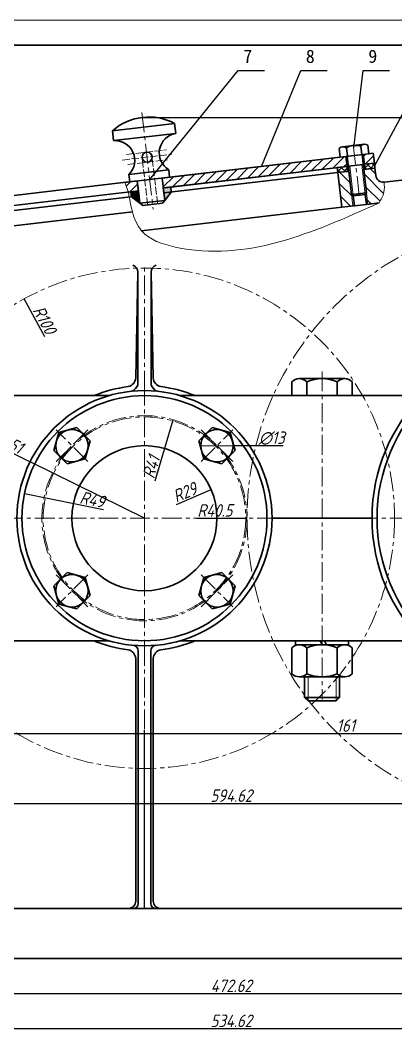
# Model space of a CAD drawing. Header units: millimetres. Extents: x 0 to 1189, y 0 to 841.
# Drawn here: x 262.5 to 412.7, y 436.7 to 841 of the extents above; entities that cross this region are included whole.
import ezdxf

# ---------------------------------------------------------------- set-up
doc = ezdxf.new("R2010")
doc.units = ezdxf.units.MM
doc.header["$LTSCALE"] = 0.25
doc.linetypes.add('ACAD_ISO02W100', pattern=[15, 12, -3])
doc.linetypes.add('CENTER', pattern=[50.8, 31.75, -6.35, 6.35, -6.35])
for name, color, linetype, lineweight in [('中心线', 1, 'CENTER', 15), ('剖面线', 4, 'Continuous', 15), ('尺寸', 7, 'Continuous', 15), ('文字', 7, 'Continuous', 15), ('标注', 3, 'Continuous', 15), ('粗实线', 7, 'Continuous', 30), ('细实线', 7, 'Continuous', 15), ('虚线', 1, 'ACAD_ISO02W100', 15)]:
    doc.layers.add(name, color=color, linetype=linetype, lineweight=lineweight)
doc.styles.add('gbeitc', font='gbeitc.shx', dxfattribs={"bigfont": 'gbcbig.shx'})
doc.styles.get("Standard").update_dxf_attribs({"font": 'SimSun.ttf'})
doc.styles.add('txt', font='txt.shx')
doc.dimstyles.new('1', dxfattribs={"dimtxt": 5, "dimasz": 2.5, "dimexe": 1.25, "dimexo": 0, "dimtad": 1, "dimdec": 3, "dimdsep": 46, "dimtxsty": 'gbeitc', "dimblk": 'NONE', "dimcen": 2.5, "dimadec": 0, "dimazin": 0, "dimtfac": 1, "dimtdec": 3, "dimtmove": 0, "dimatfit": 3, "dimfxl": 1, "dimarcsym": 0})
doc.dimstyles.new('ISO-25', dxfattribs={"dimtxt": 3.5, "dimasz": 2.1875, "dimexe": 1.25, "dimexo": 0, "dimtad": 1, "dimdec": 3, "dimlfac": 1.5, "dimrnd": 0.01, "dimdsep": 46, "dimtxsty": 'txt', "dimcen": 2.5, "dimadec": 0, "dimazin": 0, "dimtfac": 1, "dimtdec": 3, "dimtmove": 0, "dimatfit": 3, "dimfxl": 1, "dimarcsym": 0})
pattern_1 = [(45, (-224.1548, -286.2004), (-1.885854, 1.885854), [])]
pattern_2 = [(45, (-224.1548, -286.2004), (-1.1674333, 1.1674333), []), (135, (-224.1548, -286.2004), (-1.1674333, -1.1674333), [])]
pattern_3 = [(135, (-224.1548, -286.2004), (-2.289965, -2.289965), [])]

# ---------------------------------------------------------------- blocks, each defined once
blk = doc.blocks.new('*D4')
at = {"layer": 'Defpoints', "color": 0, "transparency": 16777216}
for p in [(312.22, 555.97), (187.22, 485.97), (312.22, 485.97)]:
    blk.add_point(p, dxfattribs=at)
at = {"layer": '尺寸', "color": 0, "lineweight": -2, "transparency": 16777216}
for p, q in [((187.22, 485.97), (187.22, 557.22)), ((187.22, 555.97), (312.22, 555.97)), ((312.22, 485.97), (312.22, 557.22))]:
    blk.add_line(p, q, dxfattribs=at)
at = {"layer": '尺寸', "color": 0, "transparency": 16777216, "insert": (249.72, 559.09), "char_height": 5, "attachment_point": 5, "style": 'gbeitc'}
blk.add_mtext('125', dxfattribs=at)
blk = doc.blocks.new('_None')
blk = doc.blocks.new('*D5')
at = {"layer": 'Defpoints', "color": 0, "transparency": 16777216}
for p in [(473.22, 555.97), (312.22, 485.97), (473.22, 485.97)]:
    blk.add_point(p, dxfattribs=at)
at = {"layer": '尺寸', "color": 0, "lineweight": -2, "transparency": 16777216}
for p, q in [((312.22, 485.97), (312.22, 557.22)), ((312.22, 555.97), (473.22, 555.97)), ((473.22, 485.97), (473.22, 557.22))]:
    blk.add_line(p, q, dxfattribs=at)
at = {"layer": '尺寸', "color": 0, "transparency": 16777216, "insert": (392.72, 559.09), "char_height": 5, "attachment_point": 5, "style": 'gbeitc'}
blk.add_mtext('161', dxfattribs=at)
blk = doc.blocks.new('*D6')
at = {"layer": 'Defpoints', "color": 0, "transparency": 16777216}
for p in [(49.6, 627.97), (644.22, 627.97), (644.22, 527.97)]:
    blk.add_point(p, dxfattribs=at)
at = {"layer": '尺寸', "color": 0, "lineweight": -2, "transparency": 16777216}
for p, q in [((49.6, 627.97), (49.6, 526.72)), ((644.22, 627.97), (644.22, 526.72)), ((49.6, 527.97), (644.22, 527.97))]:
    blk.add_line(p, q, dxfattribs=at)
at = {"layer": '尺寸', "color": 0, "transparency": 16777216, "insert": (346.91, 531.09), "char_height": 5, "attachment_point": 5, "style": 'gbeitc'}
blk.add_mtext('594.62', dxfattribs=at)
blk = doc.blocks.new('*D7')
at = {"layer": 'Defpoints', "color": 0, "transparency": 16777216}
for p in [(79.6, 465.97), (614.22, 465.97), (614.22, 437.97)]:
    blk.add_point(p, dxfattribs=at)
at = {"layer": '尺寸', "color": 0, "lineweight": -2, "transparency": 16777216}
for p, q in [((79.6, 465.97), (79.6, 436.72)), ((614.22, 465.97), (614.22, 436.72)), ((79.6, 437.97), (614.22, 437.97))]:
    blk.add_line(p, q, dxfattribs=at)
at = {"layer": '尺寸', "color": 0, "transparency": 16777216, "insert": (346.91, 441.09), "char_height": 5, "attachment_point": 5, "style": 'gbeitc'}
blk.add_mtext('534.62', dxfattribs=at)
blk = doc.blocks.new('*D8')
at = {"layer": 'Defpoints', "color": 0, "transparency": 16777216}
for p in [(311.39, 802.17), (665.22, 802.17), (311.39, 465.97)]:
    blk.add_point(p, dxfattribs=at)
at = {"layer": '尺寸', "color": 0, "lineweight": -2, "transparency": 16777216}
for p, q in [((311.39, 802.17), (666.47, 802.17)), ((665.22, 465.97), (665.22, 802.17)), ((311.39, 465.97), (666.47, 465.97))]:
    blk.add_line(p, q, dxfattribs=at)
at = {"layer": '尺寸', "color": 0, "transparency": 16777216, "insert": (662.09, 634.07), "char_height": 5, "attachment_point": 5, "rotation": 90, "style": 'gbeitc'}
blk.add_mtext('336.208', dxfattribs=at)
blk = doc.blocks.new('*D12')
at = {"layer": 'Defpoints', "color": 0, "transparency": 16777216}
for p in [(110.6, 465.97), (583.22, 465.97), (583.22, 451.97)]:
    blk.add_point(p, dxfattribs=at)
at = {"layer": '尺寸', "color": 0, "lineweight": -2, "transparency": 16777216}
for p, q in [((110.6, 465.97), (110.6, 450.72)), ((583.22, 465.97), (583.22, 450.72)), ((110.6, 451.97), (583.22, 451.97))]:
    blk.add_line(p, q, dxfattribs=at)
at = {"layer": '尺寸', "color": 0, "transparency": 16777216, "insert": (346.91, 455.09), "char_height": 5, "attachment_point": 5, "style": 'gbeitc'}
blk.add_mtext('472.62', dxfattribs=at)
blk = doc.blocks.new('*D50')
at = {"layer": 'Defpoints', "color": 0, "transparency": 16777216}
for p in [(338.86, 653.42), (312.22, 641.97)]:
    blk.add_point(p, dxfattribs=at)
at = {"layer": '文字', "color": 0, "lineweight": -2, "transparency": 16777216}
blk.add_line((324.99, 647.46), (338.86, 653.42), dxfattribs=at)
at = {"layer": '文字', "color": 0, "transparency": 16777216, "insert": (328.35, 652.3), "char_height": 5, "attachment_point": 5, "rotation": 23.2567, "style": 'gbeitc'}
blk.add_mtext('R29', dxfattribs=at)
blk = doc.blocks.new('*D51')
at = {"layer": 'Defpoints', "color": 0, "transparency": 16777216}
for p in [(312.22, 641.97), (352.72, 641.97)]:
    blk.add_point(p, dxfattribs=at)
at = {"layer": '文字', "color": 0, "lineweight": -2, "transparency": 16777216}
blk.add_line((333.03, 641.97), (352.72, 641.97), dxfattribs=at)
at = {"layer": '文字', "color": 0, "transparency": 16777216, "insert": (340.37, 645.09), "char_height": 5, "attachment_point": 5, "style": 'gbeitc'}
blk.add_mtext('R40.5', dxfattribs=at)
blk = doc.blocks.new('*D52')
at = {"layer": 'Defpoints', "color": 0, "transparency": 16777216}
for p in [(323.68, 681.33), (312.22, 641.97)]:
    blk.add_point(p, dxfattribs=at)
at = {"layer": '文字', "color": 0, "lineweight": -2, "transparency": 16777216}
blk.add_line((316.55, 656.86), (323.68, 681.33), dxfattribs=at)
at = {"layer": '文字', "color": 0, "transparency": 16777216, "insert": (314.92, 662.43), "char_height": 5, "attachment_point": 5, "rotation": 73.7672, "style": 'gbeitc'}
blk.add_mtext('R41', dxfattribs=at)
blk = doc.blocks.new('*D53')
at = {"layer": 'Defpoints', "color": 0, "transparency": 16777216}
for p in [(264.19, 651.71), (312.22, 641.97)]:
    blk.add_point(p, dxfattribs=at)
at = {"layer": '文字', "color": 0, "lineweight": -2, "transparency": 16777216}
blk.add_line((295.82, 645.29), (264.19, 651.71), dxfattribs=at)
at = {"layer": '文字', "color": 0, "transparency": 16777216, "insert": (291.33, 649.39), "char_height": 5, "attachment_point": 5, "rotation": 348.5304, "style": 'gbeitc'}
blk.add_mtext('R49', dxfattribs=at)
blk = doc.blocks.new('*D54')
at = {"layer": 'Defpoints', "color": 0, "transparency": 16777216}
for p in [(266.49, 664.56), (312.22, 641.97)]:
    blk.add_point(p, dxfattribs=at)
at = {"layer": '文字', "color": 0, "lineweight": -2, "transparency": 16777216}
for p in [(253.6, 670.92), (312.22, 641.97)]:
    blk.add_line(p, (266.49, 664.56), dxfattribs=at)
at = {"layer": '文字', "color": 0, "transparency": 16777216, "insert": (259.19, 671.65), "char_height": 5, "attachment_point": 5, "rotation": 333.7098, "style": 'gbeitc'}
blk.add_mtext('R51', dxfattribs=at)
blk = doc.blocks.new('*D55')
at = {"layer": 'Defpoints', "color": 0, "transparency": 16777216}
for p in [(334.71, 670.98), (347.71, 670.93)]:
    blk.add_point(p, dxfattribs=at)
at = {"layer": '文字', "color": 0, "lineweight": -2, "transparency": 16777216}
for p in [(334.71, 670.98), (367.69, 670.85)]:
    blk.add_line(p, (347.71, 670.93), dxfattribs=at)
at = {"layer": '文字', "color": 0, "transparency": 16777216, "insert": (363.12, 673.99), "char_height": 5, "attachment_point": 5, "rotation": 359.7704, "style": 'gbeitc'}
blk.add_mtext('∅13', dxfattribs=at)
blk = doc.blocks.new('*D63')
at = {"layer": 'Defpoints', "color": 0, "transparency": 16777216}
for p in [(264.09, 729.62), (312.22, 641.97)]:
    blk.add_point(p, dxfattribs=at)
at = {"layer": '文字', "color": 0, "lineweight": -2, "transparency": 16777216}
blk.add_line((272.39, 714.51), (264.09, 729.62), dxfattribs=at)
at = {"layer": '文字', "color": 0, "transparency": 16777216, "insert": (272.27, 721.22), "char_height": 5, "attachment_point": 5, "rotation": 298.7669, "style": 'gbeitc'}
blk.add_mtext('R100', dxfattribs=at)

msp = doc.modelspace()

# ---------------------------------------------------------------- hatches: boundary and pattern name
at = {"layer": '剖面线'}
h = msp.add_hatch(dxfattribs=at)
h.set_pattern_fill('ANSI31', color=256, scale=0.84, style=0)
h.set_pattern_definition(pattern_1)
h.paths.add_polyline_path([(319.2725, 777.9283), (392.7668, 786.565), (393.2336, 782.5924), (319.7394, 773.9556)])
h = msp.add_hatch(dxfattribs=at)
h.set_pattern_fill('ANSI31', color=256, scale=0.84, style=0)
h.set_pattern_definition(pattern_1)
h.paths.add_polyline_path([(403.6916, 787.8489), (399.7189, 787.382), (400.1858, 783.4094), (404.1584, 783.8762)])
h = msp.add_hatch(dxfattribs=at)
h.set_pattern_fill('ANSI37', color=256, scale=0.52, style=0)
h.set_pattern_definition(pattern_2)
h.paths.add_polyline_path([(389.261, 782.1255), (393.2336, 782.5924), (393.467, 780.606), (389.4944, 780.1392)])
h = msp.add_hatch(dxfattribs=at)
h.set_pattern_fill('ANSI31', color=256, scale=1.02, angle=90, style=0)
h.set_pattern_definition(pattern_3)
h.paths.add_polyline_path([(393.9636, 780.6644), (389.4944, 780.1392), (391.1284, 766.2349), (396.1935, 766.8301), (395.7267, 770.8028), (395.0607, 771.3286)])
h = msp.add_hatch(dxfattribs=at)
h.set_pattern_fill('ANSI31', color=256, scale=1.02, angle=90, style=0)
h.set_pattern_definition(pattern_3)
edge = h.paths.add_edge_path()
edge.add_arc((407.7215, 779.2605), 3, 186.702455, 276.702455)
edge.add_spline(control_points=[(408.0716, 776.281), (408.1473, 774.906), (408.3101, 771.9451), (406.8226, 769.3666), (406.0258, 767.9856)], knot_values=[0, 0, 0, 0, 4.04474968, 8.7095112, 8.7095112, 8.7095112, 8.7095112], degree=3, periodic=0)
edge.add_line((406.0258, 767.9856), (400.9607, 767.3903))
edge.add_line((400.9607, 767.3903), (400.4938, 771.363))
edge.add_line((400.4938, 771.363), (401.0197, 772.0289))
edge.add_line((401.0197, 772.0289), (399.9226, 781.3647))
edge.add_line((399.9226, 781.3647), (404.3919, 781.8899))
edge.add_line((404.3919, 781.8899), (404.742, 778.9104))
h = msp.add_hatch(dxfattribs=at)
h.set_pattern_fill('ANSI37', color=256, scale=0.52, style=0)
h.set_pattern_definition(pattern_2)
h.paths.add_polyline_path([(404.1584, 783.8762), (400.1858, 783.4094), (400.4192, 781.423), (404.3919, 781.8899)])
h = msp.add_hatch(dxfattribs=at)
h.set_pattern_fill('ANSI31', color=256, scale=0.84, style=0)
h.set_pattern_definition(pattern_1)
h.paths.add_polyline_path([(304.375, 776.1776), (309.3408, 776.7611), (309.8077, 772.7885), (305.835, 772.3216)])
for points in [[(310.3913, 767.8226), (309.8077, 772.7885), (306.8282, 772.4383), (307.0616, 770.452)], [(320.3229, 768.9898), (319.7394, 773.9556), (322.7189, 774.3057), (322.9523, 772.3194)]]:
    msp.add_hatch(color=256, dxfattribs=at).paths.add_polyline_path(points)

# ---------------------------------------------------------------- linework, layer by layer
at = {"layer": '中心线'}
for p, q in [((311.1554, 804.1602), (315.7072, 765.4267)), ((395.7293, 791.3435), (398.1803, 770.487)), ((312.2159, 692.9663), (312.2159, 743.2763)), ((383.2159, 700.6363), (383.2159, 569.5763)), ((312.2159, 694.9663), (312.2159, 588.9663)), ((289.5932, 664.589), (276.8558, 677.3263)), ((289.5932, 677.3263), (276.8558, 664.589)), ((334.8386, 664.589), (347.5759, 677.3263)), ((347.5759, 664.589), (334.8386, 677.3263)), ((365.2159, 641.9663), (259.2159, 641.9663)), ((545.2159, 641.9663), (401.2159, 641.9663)), ((289.5932, 619.3436), (276.8558, 606.6062)), ((276.8558, 619.3436), (289.5932, 606.6062)), ((334.8386, 619.3436), (347.5759, 606.6062)), ((334.8386, 606.6062), (347.5759, 619.3436)), ((312.2159, 590.9663), (312.2159, 485.9663))]:
    msp.add_line(p, q, dxfattribs=at)
for centre, radius in [((473.2159, 641.9663), 120), ((312.2159, 641.9663), 100), ((312.2159, 641.9663), 41), ((312.2159, 641.9663), 40.5)]:
    msp.add_circle(centre, radius, dxfattribs=at)
at = {"layer": '粗实线'}
for p, q in [((1179, 831), (25, 831)), ((299.429, 796.8454), (324.2581, 799.7632)), ((299.8959, 792.8727), (299.429, 796.8454)), ((324.2581, 799.7632), (324.725, 795.7906)), ((324.725, 795.7906), (299.8959, 792.8727)), ((390.5088, 786.2997), (390.1117, 789.6786)), ((391.4755, 790.4408), (400.0765, 791.4516)), ((393.3758, 786.6366), (392.9787, 790.0155)), ((399.1099, 787.3105), (398.7128, 790.6893)), ((401.9769, 787.6474), (401.5798, 791.0263)), ((319.2725, 777.9283), (392.7668, 786.565)), ((320.0174, 778.0158), (392.7668, 786.565)), ((396.2428, 786.9735), (390.5088, 786.2997)), ((392.7668, 786.565), (393.2336, 782.5924)), ((392.7668, 786.565), (393.2336, 782.5924)), ((395.0607, 771.3286), (393.2633, 786.6234)), ((396.2428, 786.9735), (401.9769, 787.6474)), ((399.2223, 787.3237), (401.0197, 772.0289)), ((403.6916, 787.8489), (399.7189, 787.382)), ((399.7189, 787.382), (400.1858, 783.4094)), ((404.1584, 783.8762), (403.6916, 787.8489)), ((306.0112, 779.3905), (321.9019, 781.2579)), ((393.2336, 782.5924), (319.7394, 773.9556)), ((393.2336, 782.5924), (320.4842, 774.0431)), ((321.9019, 781.2579), (322.252, 778.2784)), ((389.261, 782.1255), (393.2336, 782.5924)), ((389.4944, 780.1392), (389.261, 782.1255)), ((393.9636, 780.6644), (389.4944, 780.1392)), ((393.467, 780.606), (389.4944, 780.1392)), ((393.2336, 782.5924), (393.7302, 782.6507)), ((393.2336, 782.5924), (393.467, 780.606)), ((393.7302, 782.6507), (399.6892, 783.351)), ((395.0607, 771.3286), (393.9636, 780.6644)), ((400.1858, 783.4094), (399.6892, 783.351)), ((404.3919, 781.8899), (399.9226, 781.3647)), ((399.9226, 781.3647), (401.0197, 772.0289)), ((400.1858, 783.4094), (404.1584, 783.8762)), ((404.1584, 783.8762), (400.1858, 783.4094)), ((400.1858, 783.4094), (400.4192, 781.423)), ((400.4192, 781.423), (404.3919, 781.8899)), ((404.3919, 781.8899), (404.1584, 783.8762)), ((404.742, 778.9104), (404.3919, 781.8899)), ((408.0716, 776.281), (456.7593, 782.0026)), ((309.3408, 776.7611), (224.9218, 766.8405)), ((304.375, 776.1776), (309.3408, 776.7611)), ((306.3613, 776.411), (306.0112, 779.3905)), ((322.252, 778.2784), (306.3613, 776.411)), ((309.3408, 776.7611), (309.8077, 772.7885)), ((310.3913, 767.8226), (309.3408, 776.7611)), ((319.2725, 777.9283), (320.3229, 768.9898)), ((319.9728, 771.9693), (389.4944, 780.1392)), ((389.4944, 780.1392), (391.1284, 766.2349)), ((225.3886, 762.8678), (309.8077, 772.7885)), ((309.8077, 772.7885), (305.835, 772.3216)), ((309.8077, 772.7885), (306.8282, 772.4383)), ((306.8282, 772.4383), (307.0616, 770.452)), ((310.3913, 767.8226), (309.8077, 772.7885)), ((319.7394, 773.9556), (322.7189, 774.3057)), ((320.3229, 768.9898), (319.7394, 773.9556)), ((322.9523, 772.3194), (320.3229, 768.9898)), ((322.7189, 774.3057), (322.9523, 772.3194)), ((310.0411, 770.8021), (225.622, 760.8815)), ((307.0616, 770.452), (310.3913, 767.8226)), ((310.3913, 767.8226), (320.3229, 768.9898)), ((320.3229, 768.9898), (319.4465, 767.8799)), ((395.0607, 771.3286), (401.0197, 772.0289)), ((395.7267, 770.8028), (395.0607, 771.3286)), ((395.7267, 770.8028), (395.0607, 771.3286)), ((400.4938, 771.363), (395.7267, 770.8028)), ((396.1935, 766.8301), (395.7267, 770.8028)), ((401.0197, 772.0289), (400.4938, 771.363)), ((401.0197, 772.0289), (400.4938, 771.363)), ((400.4938, 771.363), (400.9607, 767.3903)), ((223.3428, 754.5724), (307.3646, 764.4463)), ((311.5011, 766.9462), (310.3913, 767.8226)), ((311.0792, 756.8278), (391.1284, 766.2349)), ((319.4465, 767.8799), (311.5011, 766.9462)), ((391.1284, 766.2349), (396.1935, 766.8301)), ((400.9607, 767.3903), (396.1935, 766.8301)), ((400.9607, 767.3903), (406.0258, 767.9856)), ((309.5159, 740.2763), (308.7159, 697.9663)), ((309.5159, 740.2763), (309.5159, 695.1663)), ((314.9159, 740.2763), (315.7159, 697.9663)), ((314.9159, 740.2763), (314.9159, 695.1663)), ((371.0915, 690.9563), (371.0915, 696.5008)), ((374.1226, 697.7563), (392.3091, 697.7563)), ((377.1537, 690.9563), (377.1537, 696.5008)), ((389.278, 690.9563), (389.278, 696.5008)), ((395.3402, 690.9563), (395.3402, 696.5008)), ((201.3959, 690.9563), (298.0359, 690.9563)), ((326.3959, 690.9563), (423.2159, 690.9563)), ((383.2159, 690.9563), (371.0915, 690.9563)), ((383.2159, 690.9563), (395.3402, 690.9563)), ((277.9173, 676.2649), (275.9747, 669.0151)), ((285.1671, 678.2075), (277.9173, 676.2649)), ((290.4743, 672.9002), (285.1671, 678.2075)), ((339.2647, 678.2075), (333.9574, 672.9002)), ((346.5145, 676.2649), (339.2647, 678.2075)), ((348.457, 669.0151), (346.5145, 676.2649)), ((288.5317, 665.6504), (290.4743, 672.9002)), ((333.9574, 672.9002), (335.9, 665.6504)), ((275.9747, 669.0151), (281.2819, 663.7079)), ((343.1498, 663.7079), (348.457, 669.0151)), ((281.2819, 663.7079), (288.5317, 665.6504)), ((335.9, 665.6504), (343.1498, 663.7079)), ((363.2159, 641.9663), (403.2159, 641.9663)), ((363.2159, 641.9663), (403.2159, 641.9663)), ((281.2819, 620.2247), (275.9747, 614.9175)), ((288.5317, 618.2821), (281.2819, 620.2247)), ((343.1498, 620.2247), (335.9, 618.2821)), ((348.457, 614.9175), (343.1498, 620.2247)), ((275.9747, 614.9175), (277.9173, 607.6677)), ((290.4743, 611.0323), (288.5317, 618.2821)), ((335.9, 618.2821), (333.9574, 611.0323)), ((346.5145, 607.6677), (348.457, 614.9175)), ((285.1671, 605.7251), (290.4743, 611.0323)), ((333.9574, 611.0323), (339.2647, 605.7251)), ((277.9173, 607.6677), (285.1671, 605.7251)), ((339.2647, 605.7251), (346.5145, 607.6677)), ((201.3959, 592.9763), (298.0359, 592.9763)), ((326.3959, 592.9763), (423.2159, 592.9763)), ((372.6159, 591.3763), (372.6159, 592.9763)), ((372.6159, 592.9763), (393.8159, 592.9763)), ((393.8159, 591.3763), (372.6159, 591.3763)), ((374.1226, 591.3763), (392.3091, 591.3763)), ((383.2159, 591.3763), (382.4159, 592.9763)), ((385.0159, 591.3763), (384.2159, 592.9763)), ((393.8159, 592.9763), (393.8159, 591.3763)), ((309.7159, 487.9663), (309.7159, 588.9663)), ((314.7159, 487.9663), (314.7159, 588.9663)), ((371.0915, 590.1208), (371.0915, 579.8318)), ((377.1537, 590.1208), (377.1537, 579.8318)), ((389.278, 590.1208), (389.278, 579.8318)), ((395.3402, 590.1208), (395.3402, 579.8318)), ((308.7159, 488.9663), (308.7159, 585.9663)), ((315.7159, 488.9663), (315.7159, 585.9663)), ((374.1226, 578.5763), (392.3091, 578.5763)), ((376.2159, 570.3763), (376.2159, 578.5763)), ((390.2159, 578.5763), (390.2159, 570.3763)), ((377.6159, 568.9763), (376.2159, 570.3763)), ((376.2159, 570.3763), (390.2159, 570.3763)), ((390.2159, 570.3763), (388.8159, 568.9763)), ((388.8159, 568.9763), (377.6159, 568.9763)), ((187.2159, 485.9663), (473.2159, 485.9663)), ((305.7159, 485.9663), (305.7159, 485.9663)), ((307.7159, 485.9663), (307.7159, 485.9663)), ((316.7159, 485.9663), (316.7159, 485.9663)), ((318.7159, 485.9663), (318.7159, 485.9663)), ((187.2159, 465.9663), (473.2159, 465.9663))]:
    msp.add_line(p, q, dxfattribs=at)
for centre, radius in [((313.2563, 786.2832), 2), ((473.2159, 641.9663), 70), ((473.2159, 641.9663), 68), ((312.2159, 641.9663), 51), ((312.2159, 641.9663), 49), ((283.2245, 670.9577), 6.5), ((341.2072, 670.9577), 6.5), ((312.2159, 641.9663), 29), ((283.2245, 612.9749), 6.5), ((341.2072, 612.9749), 6.5)]:
    msp.add_circle(centre, radius, dxfattribs=at)
for centre, radius, start, end in [((313.9565, 780.3242), 22, 62.078919, 131.32599), ((300.4128, 784.9792), 7.9105, 315.049512, 93.747152), ((326.0521, 787.9922), 7.9105, 99.657757, 238.355397), ((391.7137, 788.4135), 2.0412, 51.702455, 141.702455), ((396.6243, 783.7277), 7.2682, 73.300616, 120.104294), ((400.3148, 789.4243), 2.0412, 51.702455, 141.702455), ((407.7215, 779.2605), 3, 186.702455, 276.702455), ((306.5159, 740.2763), 3, 0, 70), ((317.9159, 740.2763), 3, 110, 180), ((304.8699, 698.3363), 3.8638, 282.647832, 354.504837), ((319.5619, 698.3363), 3.8638, 185.495163, 257.352168), ((374.1226, 693.4697), 4.2866, 45, 135), ((383.2159, 682.4931), 15.2632, 66.598161, 113.401839), ((392.3091, 693.4697), 4.2866, 45, 135), ((312.2159, 641.9663), 53.0001, 97.044564, 112.427765), ((304.9788, 697.0452), 4.9107, 298.418254, 337.503619), ((319.4529, 697.0452), 4.9107, 202.496381, 241.581746), ((312.2159, 641.9663), 52.9988, 67.572235, 82.955436), ((312.2159, 641.9663), 52.9988, 247.572235, 262.955436), ((307.3644, 588.8377), 2.3549, 3.129703, 81.417675), ((317.0673, 588.8377), 2.3549, 98.582325, 176.870297), ((312.2159, 641.9663), 53.0001, 277.044564, 292.427765), ((374.1226, 587.0897), 4.2866, 45, 135), ((383.2159, 576.1131), 15.2632, 66.598161, 113.401839), ((392.3091, 587.0897), 4.2866, 45, 135), ((304.8699, 585.5963), 3.8638, 5.495163, 77.352168), ((319.5619, 585.5963), 3.8638, 102.647832, 174.504837), ((374.1226, 582.8629), 4.2866, 225, 315), ((383.2159, 593.8394), 15.2632, 246.598161, 293.401839), ((392.3091, 582.8629), 4.2866, 225, 315), ((305.7159, 488.9663), 3, 270, 0), ((307.7159, 487.9663), 2, 270, 0), ((316.7159, 487.9663), 2, 180, 270), ((318.7159, 488.9663), 3, 180, 270)]:
    msp.add_arc(centre, radius, start, end, dxfattribs=at)
at = {"layer": '细实线'}
for p, q in [((1189, 841), (0, 841)), ((394.3261, 782.7208), (395.7267, 770.8028)), ((399.0933, 783.281), (400.4938, 771.363)), ((309.8077, 772.7885), (309.3408, 776.7611)), ((319.7394, 773.9556), (319.2725, 777.9283)), ((305.835, 772.3216), (304.375, 776.1776)), ((395.0607, 771.3286), (395.5976, 766.7601)), ((401.0197, 772.0289), (401.5566, 767.4604)), ((377.6159, 578.5763), (377.6159, 568.9763)), ((388.8159, 578.5763), (388.8159, 568.9763))]:
    msp.add_line(p, q, dxfattribs=at)
for points, knots in [([(408.0716, 776.281), (408.1473, 774.906), (408.3101, 771.9451), (406.8226, 769.3666), (406.0258, 767.9856)], [0, 0, 0, 0, 4.04474968, 8.7095112, 8.7095112, 8.7095112, 8.7095112]), ([(305.835, 772.3216), (306.2338, 769.6927), (307.0538, 764.2863), (311.3012, 754.0812), (348.3358, 742.0844), (379.5503, 756.0988), (406.0258, 767.9856)], [0, 0, 0, 0, 8.02246845, 16.49831649, 31.42346305, 114.80811392, 114.80811392, 114.80811392, 114.80811392])]:
    msp.add_open_spline(points, degree=3, knots=knots, dxfattribs=at)
at = {"layer": '虚线'}
for p, q in [((305.0775, 787.3358), (320.9682, 789.2032)), ((303.3246, 785.1161), (323.1879, 787.4503)), ((305.5444, 783.3631), (321.435, 785.2306)), ((313.4875, 767.1796), (311.2699, 786.0498)), ((317.4601, 767.6465), (315.2426, 786.5166))]:
    msp.add_line(p, q, dxfattribs=at)

# ---------------------------------------------------------------- texts
at = {"layer": '标注', "char_height": 5.25, "width": 10, "attachment_point": 1}
for s, insert in [('7', (351.7399, 829.2163)), ('8', (376.7399, 829.2163)), ('9', (401.7399, 829.2163))]:
    msp.add_mtext(s, dxfattribs=dict(at, insert=insert))

# ---------------------------------------------------------------- dimensions: what is measured, and where the dimension line sits
at = {"layer": '尺寸'}
dim = msp.add_linear_dim(base=(665.21586, 802.17383), p1=(311.38884, 465.96628), p2=(311.38884, 802.17383), angle=90, dimstyle='1', dxfattribs=at)
dim.commit()
dim.dimension.update_dxf_attribs({"geometry": '*D8', "text_midpoint": (662.09086, 634.07006)})
for base, p1, p2, picture, middle in [((644.2159, 527.9663), (49.5959, 627.9663), (644.2159, 627.9663), '*D6', (346.9059, 531.0913)), ((312.2159, 555.9663), (187.2159, 485.9663), (312.2159, 485.9663), '*D4', (249.7159, 559.0913)), ((473.2159, 555.9663), (312.2159, 485.9663), (473.2159, 485.9663), '*D5', (392.7159, 559.0913)), ((614.2159, 437.9663), (79.5959, 465.9663), (614.2159, 465.9663), '*D7', (346.9059, 441.0913)), ((583.2159, 451.9663), (110.5959, 465.9663), (583.2159, 465.9663), '*D12', (346.9059, 455.0913))]:
    dim = msp.add_linear_dim(base=base, p1=p1, p2=p2, dimstyle='1', dxfattribs=at)
    dim.commit()
    dim.dimension.update_dxf_attribs({"geometry": picture, "text_midpoint": middle})
at = {"layer": '文字'}
for mpoint, picture, middle in [((264.0912, 729.6248), '*D63', (269.5331, 719.7124)), ((323.677, 681.3318), '*D52', (317.9204, 661.5596)), ((338.8595, 653.417), '*D50', (329.5886, 649.4326)), ((264.1944, 651.7098), '*D53', (290.7126, 646.3293)), ((352.7159, 641.9663), '*D51', (340.3721, 641.9663))]:
    dim = msp.add_radius_dim(center=(312.2159, 641.9663), mpoint=mpoint, dimstyle='1', dxfattribs=at)
    dim.commit()
    dim.dimension.update_dxf_attribs({"geometry": picture, "text_midpoint": middle, "dimtype": 164})
dim = msp.add_radius_dim(center=(312.2159, 641.9663), mpoint=(266.4912, 664.5551), dimstyle='1', dxfattribs=at)
dim.commit()
dim.dimension.update_dxf_attribs({"geometry": '*D54', "text_midpoint": (259.1899, 671.6476)})
dim = msp.add_diameter_dim_2p(p1=(334.7073, 670.9837), p2=(347.7072, 670.9316), dimstyle='1', dxfattribs=at)
dim.commit()
dim.dimension.update_dxf_attribs({"geometry": '*D55', "text_midpoint": (363.1026, 670.8699), "dimtype": 163})

# ---------------------------------------------------------------- leaders
at = {"layer": '标注'}
for points in [[(314.3067, 777.3447), (349.7399, 820.9663), (360.2399, 820.9663)], [(358.9991, 782.5968), (374.7399, 820.9663), (385.2399, 820.9663)], [(395.8927, 789.953), (399.7399, 820.9663), (410.2399, 820.9663)], [(404.2751, 782.8831), (424.7399, 820.9663), (435.2399, 820.9663)]]:
    msp.add_leader(points, dimstyle='ISO-25', override={"dimldrblk": 'None'}, dxfattribs=at)

doc.saveas('drawing.dxf')
